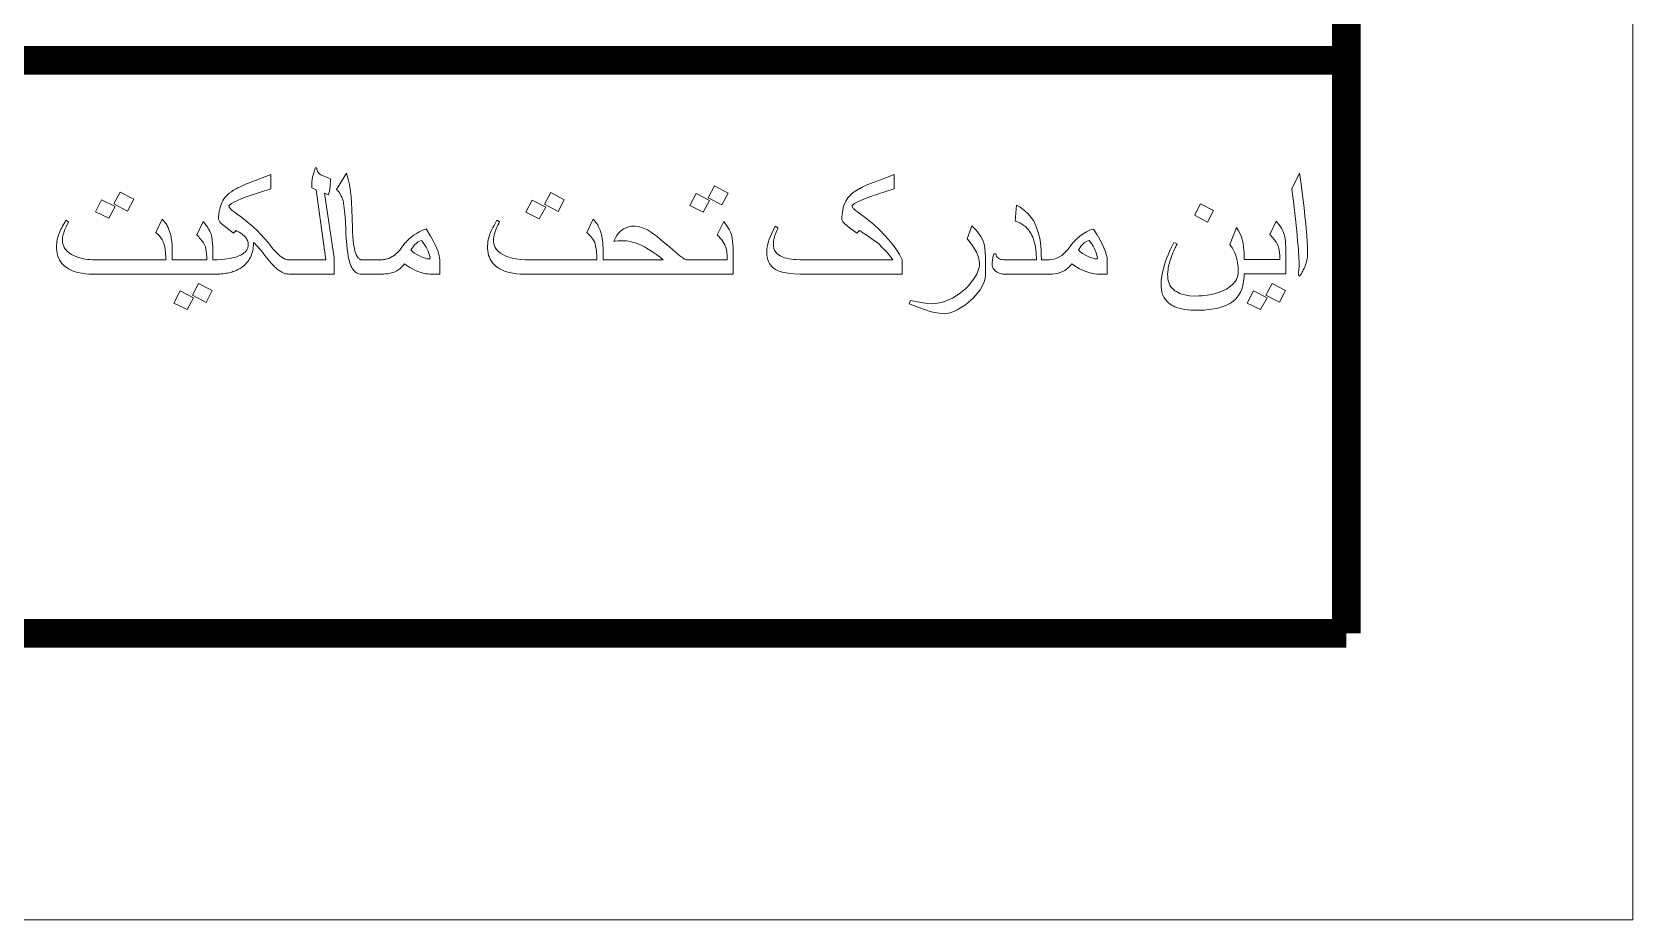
# Model space of a CAD drawing. Header units: inches. Extents: x -350577 to -266477, y -437959 to -377535.
# Drawn here: x -267131.39 to -267103.46, y -437958.8 to -437943.31 of the extents above; entities that cross this region are included whole.
import ezdxf

# ---------------------------------------------------------------- set-up
doc = ezdxf.new("R2010")
doc.units = ezdxf.units.IN
doc.header["$MEASUREMENT"] = 0
for name, color, linetype, lineweight in [('AZ_Title Line', 91, 'Continuous', 9), ('ORGINAL', 7, 'Continuous', 13), ('title', 7, 'Continuous', 15)]:
    doc.layers.add(name, color=color, linetype=linetype, lineweight=lineweight)

# ---------------------------------------------------------------- blocks, each defined once
blk = doc.blocks.new('l')
at = {"layer": 'ORGINAL'}
for points in [[(-18.048, 7.774), (-18.048, 7.827), (-18.043, 7.881), (-18.032, 7.959), (-18.013, 8.035), (-17.979, 8.129), (-17.957, 8.114), (-17.957, 8.098), (-17.952, 8.077), (-17.946, 8.062), (-17.94, 8.048), (-17.928, 8.034), (-17.917, 8.022), (-17.905, 8.013), (-17.887, 8), (-17.865, 7.99), (-17.83, 7.976), (-17.776, 7.953), (-17.718, 7.931), (-17.719, 7.902), (-17.72, 7.867), (-17.723, 7.841), (-17.727, 7.798), (-17.739, 7.718), (-17.748, 7.684), (-17.757, 7.654), (-17.827, 7.678), (-17.655, 6.551), (-17.655, 6.267), (-18.447, 6.268), (-18.471, 6.271), (-18.487, 6.273), (-18.503, 6.276), (-18.521, 6.281), (-18.546, 6.29), (-18.567, 6.301), (-18.586, 6.311), (-18.599, 6.319), (-18.616, 6.33), (-18.635, 6.344), (-18.651, 6.356), (-18.674, 6.376), (-18.691, 6.391), (-18.711, 6.411), (-18.727, 6.428), (-18.755, 6.459), (-18.785, 6.495), (-18.815, 6.531), (-18.837, 6.56), (-18.863, 6.593), (-18.908, 6.65), (-18.93, 6.678), (-18.95, 6.703), (-18.987, 6.745), (-19.01, 6.769), (-19.042, 6.8), (-19.063, 6.821)], [(-19.798, 6.949), (-19.792, 6.911), (-19.784, 6.858), (-19.778, 6.797), (-19.775, 6.758), (-19.774, 6.71), (-19.772, 6.667), (-19.772, 6.651), (-19.772, 6.518), (-19.696, 6.518), (-19.625, 6.521), (-19.561, 6.527), (-19.49, 6.538), (-19.444, 6.546), (-19.4, 6.557), (-19.372, 6.566), (-19.344, 6.574), (-19.307, 6.592), (-19.286, 6.601), (-19.265, 6.612), (-19.247, 6.624), (-19.23, 6.637), (-19.209, 6.654), (-19.194, 6.67), (-19.18, 6.689), (-19.172, 6.704), (-19.162, 6.727), (-19.159, 6.739), (-19.157, 6.749), (-19.156, 6.761), (-19.155, 6.775), (-19.156, 6.789), (-19.158, 6.812), (-19.164, 6.837), (-19.169, 6.854), (-19.178, 6.875), (-19.187, 6.891), (-19.199, 6.908), (-19.213, 6.925), (-19.227, 6.939), (-19.247, 6.956), (-19.262, 6.967), (-19.286, 6.982), (-19.315, 6.999), (-19.353, 7.02), (-19.365, 7.027), (-19.413, 6.983), (-19.577, 7.11), (-19.593, 7.121), (-19.611, 7.137), (-19.637, 7.162), (-19.653, 7.183), (-19.664, 7.202), (-19.67, 7.214), (-19.671, 7.225), (-19.671, 7.262), (-19.667, 7.315), (-19.662, 7.361), (-19.652, 7.41), (-19.64, 7.45), (-19.629, 7.483), (-19.614, 7.517), (-19.596, 7.553), (-19.575, 7.586), (-19.55, 7.618), (-19.524, 7.646), (-19.486, 7.678), (-19.448, 7.706), (-19.413, 7.73), (-19.365, 7.759), (-19.335, 7.774), (-19.298, 7.793), (-19.249, 7.815), (-19.202, 7.835), (-19.151, 7.855), (-19.091, 7.878), (-18.758, 8.008), (-18.758, 7.759), (-19.122, 7.637), (-19.208, 7.608), (-19.28, 7.58), (-19.33, 7.559), (-19.408, 7.523), (-19.444, 7.503), (-19.471, 7.485), (-19.484, 7.472), (-19.489, 7.463), (-19.49, 7.458), (-19.491, 7.453), (-19.489, 7.446), (-19.486, 7.439), (-19.483, 7.433), (-19.476, 7.423), (-19.468, 7.414), (-19.45, 7.396), (-19.434, 7.381), (-19.403, 7.357), (-19.363, 7.328), (-19.271, 7.261), (-19.174, 7.183), (-19.07, 7.093), (-18.993, 7.022), (-18.941, 6.968), (-18.87, 6.891), (-18.807, 6.817), (-18.718, 6.706), (-18.656, 6.639), (-18.602, 6.588), (-18.567, 6.563), (-18.54, 6.544), (-18.509, 6.529), (-18.476, 6.52), (-18.451, 6.518), (-17.803, 6.518), (-17.972, 7.736), (-18.048, 7.774)], [(-16.053, 7.056), (-15.974, 6.928), (-15.928, 6.849), (-15.893, 6.781), (-15.868, 6.726), (-15.844, 6.665), (-15.833, 6.629), (-15.823, 6.589), (-15.817, 6.553), (-15.815, 6.519), (-15.815, 6.267), (-15.985, 6.267), (-16.02, 6.271), (-16.058, 6.276), (-16.106, 6.287), (-16.156, 6.302), (-16.195, 6.316), (-16.237, 6.332), (-16.28, 6.353), (-16.302, 6.364), (-16.334, 6.382), (-16.369, 6.404), (-16.397, 6.424), (-16.429, 6.449), (-16.442, 6.432), (-16.47, 6.403), (-16.494, 6.379), (-16.513, 6.362), (-16.547, 6.337), (-16.563, 6.326), (-16.583, 6.315), (-16.607, 6.304), (-16.635, 6.294), (-16.655, 6.288), (-16.675, 6.284), (-16.692, 6.28), (-16.72, 6.275), (-16.735, 6.273), (-16.758, 6.271), (-16.797, 6.268), (-16.829, 6.268), (-17.182, 6.268), (-17.204, 6.269), (-17.226, 6.275), (-17.243, 6.281), (-17.269, 6.293), (-17.291, 6.309), (-17.306, 6.323), (-17.325, 6.344), (-17.335, 6.358), (-17.35, 6.384), (-17.363, 6.411), (-17.373, 6.435), (-17.382, 6.463), (-17.391, 6.494), (-17.403, 6.544), (-17.411, 6.588), (-17.418, 6.631), (-17.428, 6.7), (-17.436, 6.783), (-17.446, 6.891), (-17.45, 6.963), (-17.454, 7.061), (-17.461, 7.174), (-17.466, 7.262), (-17.474, 7.371), (-17.479, 7.417), (-17.486, 7.467), (-17.493, 7.512), (-17.5, 7.544), (-17.51, 7.581), (-17.52, 7.608), (-17.531, 7.631), (-17.543, 7.654), (-17.557, 7.678), (-17.573, 7.701), (-17.589, 7.72), (-17.603, 7.734), (-17.616, 7.747), (-17.44, 8.027), (-17.422, 7.968), (-17.405, 7.899), (-17.391, 7.831), (-17.385, 7.8), (-17.377, 7.752), (-17.371, 7.707), (-17.364, 7.652), (-17.362, 7.621), (-17.358, 7.583), (-17.355, 7.55), (-17.353, 7.509), (-17.351, 7.472), (-17.349, 7.436), (-17.347, 7.39), (-17.345, 7.333), (-17.344, 7.302), (-17.342, 7.263), (-17.341, 7.209)], [(-9.963, 7.102), (-9.915, 7.074), (-9.925, 7.046), (-9.941, 7.009), (-9.955, 6.969), (-9.973, 6.925), (-9.981, 6.892), (-9.99, 6.841), (-9.993, 6.798), (-9.993, 6.764), (-9.985, 6.715), (-9.972, 6.683), (-9.948, 6.647), (-9.928, 6.624), (-9.899, 6.602), (-9.874, 6.586), (-9.853, 6.575), (-9.822, 6.562), (-9.8, 6.555), (-9.769, 6.547), (-9.721, 6.536), (-9.68, 6.53), (-9.631, 6.525), (-9.601, 6.522), (-9.528, 6.518), (-9.5, 6.518), (-7.911, 6.518), (-7.938, 6.557), (-8.003, 6.642), (-8.088, 6.729), (-8.162, 6.801), (-8.252, 6.868), (-8.321, 6.92), (-8.385, 6.962), (-8.492, 7.027), (-8.54, 6.981), (-8.585, 7.017), (-8.673, 7.084), (-8.713, 7.114), (-8.75, 7.148), (-8.77, 7.17), (-8.788, 7.194), (-8.798, 7.215), (-8.8, 7.259), (-8.791, 7.356), (-8.769, 7.454), (-8.731, 7.542), (-8.697, 7.597), (-8.674, 7.623), (-8.629, 7.668), (-8.586, 7.702), (-8.527, 7.74), (-8.457, 7.779), (-8.373, 7.818), (-8.255, 7.866), (-8.126, 7.916), (-7.886, 8.008), (-7.886, 7.759), (-8.178, 7.662), (-8.344, 7.605), (-8.445, 7.566), (-8.523, 7.53), (-8.58, 7.498), (-8.602, 7.483), (-8.615, 7.467), (-8.619, 7.458), (-8.618, 7.45), (-8.614, 7.439), (-8.607, 7.427), (-8.599, 7.418), (-8.592, 7.41), (-8.58, 7.398), (-8.561, 7.381), (-8.528, 7.354), (-8.472, 7.313), (-8.418, 7.275), (-8.333, 7.208), (-8.238, 7.13), (-8.156, 7.055), (-8.036, 6.931), (-7.955, 6.839), (-7.899, 6.765), (-7.849, 6.694), (-7.797, 6.611), (-7.745, 6.519), (-7.745, 6.267), (-9.527, 6.267), (-9.635, 6.272), (-9.734, 6.283), (-9.839, 6.304), (-9.909, 6.327), (-9.955, 6.35), (-9.991, 6.374), (-10.019, 6.4), (-10.047, 6.431), (-10.064, 6.455), (-10.08, 6.486), (-10.091, 6.518), (-10.102, 6.564), (-10.107, 6.596), (-10.109, 6.626), (-10.109, 6.655), (-10.109, 6.682), (-10.106, 6.716), (-10.098, 6.763), (-10.084, 6.818), (-10.065, 6.877), (-10.041, 6.941), (-10.01, 7.008), (-9.963, 7.102)], [(-0.949, 7.755), (-0.814, 8.03), (-0.788, 7.837), (-0.757, 7.601), (-0.737, 7.422), (-0.722, 7.279), (-0.708, 7.148), (-0.695, 7.006), (-0.683, 6.856), (-0.677, 6.747), (-0.675, 6.665), (-0.675, 6.613), (-0.678, 6.576), (-0.685, 6.528), (-0.692, 6.493), (-0.701, 6.462), (-0.711, 6.433), (-0.718, 6.413), (-0.726, 6.391), (-0.738, 6.369), (-0.751, 6.342), (-0.761, 6.322), (-0.772, 6.301), (-0.783, 6.281), (-0.794, 6.262), (-0.803, 6.247), (-0.81, 6.233), (-0.836, 6.248), (-0.832, 6.293), (-0.828, 6.348), (-0.825, 6.397), (-0.825, 6.441), (-0.825, 6.489), (-0.827, 6.533), (-0.83, 6.585), (-0.833, 6.64), (-0.837, 6.702), (-0.841, 6.752), (-0.85, 6.851), (-0.858, 6.941), (-0.866, 7.027), (-0.875, 7.113), (-0.882, 7.187), (-0.891, 7.267), (-0.899, 7.34), (-0.909, 7.43), (-0.922, 7.54), (-0.937, 7.657), (-0.949, 7.755)], [(-21.821, 7.356), (-21.712, 7.567), (-21.476, 7.445), (-21.588, 7.243), (-21.821, 7.356)], [(-21.497, 7.495), (-21.389, 7.699), (-21.152, 7.574), (-21.26, 7.369), (-21.497, 7.495)], [(-14.312, 7.348), (-14.202, 7.56), (-13.966, 7.437), (-14.078, 7.235), (-14.312, 7.348)], [(-13.987, 7.487), (-13.879, 7.691), (-13.642, 7.566), (-13.751, 7.361), (-13.987, 7.487)], [(-11.454, 7.463), (-11.344, 7.675), (-11.108, 7.553), (-11.22, 7.35), (-11.454, 7.463)], [(-11.129, 7.602), (-11.021, 7.807), (-10.784, 7.681), (-10.892, 7.476), (-11.129, 7.602)], [(-5.775, 7.194), (-5.756, 7.473), (-5.69, 7.435), (-5.612, 7.379), (-5.547, 7.32), (-5.496, 7.254), (-5.458, 7.201), (-5.431, 7.149), (-5.402, 7.084), (-5.379, 7.012), (-5.349, 6.898), (-5.335, 6.816), (-5.323, 6.694), (-5.321, 6.614), (-5.318, 6.518), (-5.178, 6.518), (-5.104, 6.53), (-5.04, 6.552), (-4.963, 6.595), (-4.909, 6.644), (-4.853, 6.706), (-4.778, 6.807), (-4.687, 6.896), (-4.617, 6.956), (-4.531, 7.008), (-4.48, 7.033), (-4.441, 7.048), (-4.41, 7.055), (-4.346, 6.954), (-4.27, 6.82), (-4.223, 6.718), (-4.202, 6.662), (-4.187, 6.611), (-4.174, 6.558), (-4.173, 6.517), (-4.173, 6.268), (-4.353, 6.268), (-4.433, 6.278), (-4.563, 6.317), (-4.653, 6.361), (-4.73, 6.406), (-4.787, 6.447), (-4.816, 6.414), (-4.859, 6.373), (-4.911, 6.331), (-4.946, 6.313), (-4.989, 6.296), (-5.042, 6.281), (-5.086, 6.275), (-5.136, 6.27), (-5.149, 6.269), (-5.183, 6.268), (-5.206, 6.268), (-5.971, 6.268), (-5.994, 6.269), (-6.021, 6.273), (-6.055, 6.285), (-6.09, 6.301), (-6.121, 6.321), (-6.145, 6.346), (-6.161, 6.368), (-6.167, 6.382), (-6.172, 6.396), (-6.176, 6.414), (-6.176, 6.429), (-6.176, 6.452), (-6.175, 6.475), (-6.173, 6.507), (-6.165, 6.561), (-6.156, 6.596), (-6.149, 6.624), (-6.115, 6.624), (-6.109, 6.604), (-6.1, 6.584), (-6.083, 6.559), (-6.067, 6.545), (-6.051, 6.535), (-6.036, 6.529), (-6.025, 6.525), (-6.01, 6.521), (-5.982, 6.518), (-5.967, 6.518), (-5.407, 6.518), (-5.406, 6.562), (-5.409, 6.596), (-5.412, 6.649), (-5.414, 6.678), (-5.424, 6.747), (-5.433, 6.795), (-5.443, 6.834), (-5.455, 6.873), (-5.47, 6.912), (-5.483, 6.941), (-5.502, 6.98), (-5.524, 7.013), (-5.539, 7.033), (-5.557, 7.055), (-5.576, 7.075), (-5.592, 7.091), (-5.608, 7.104), (-5.627, 7.119), (-5.661, 7.142), (-5.697, 7.162), (-5.735, 7.179), (-5.761, 7.188), (-5.775, 7.194)], [(-2.643, 7.3), (-2.543, 7.493), (-2.319, 7.376), (-2.422, 7.177), (-2.647, 7.294)], [(-19.063, 6.821), (-19.064, 6.792), (-19.064, 6.77), (-19.068, 6.742), (-19.07, 6.716), (-19.077, 6.68), (-19.082, 6.658), (-19.095, 6.617), (-19.106, 6.587), (-19.117, 6.559), (-19.13, 6.538), (-19.144, 6.514), (-19.166, 6.483), (-19.187, 6.457), (-19.226, 6.418), (-19.261, 6.39), (-19.294, 6.369), (-19.322, 6.352), (-19.362, 6.333), (-19.395, 6.32), (-19.422, 6.311), (-19.443, 6.304), (-19.469, 6.297), (-19.494, 6.291), (-19.515, 6.287), (-19.537, 6.283), (-19.568, 6.278), (-19.595, 6.274), (-19.629, 6.271), (-19.65, 6.27), (-19.663, 6.269), (-19.69, 6.268), (-19.719, 6.267), (-21.936, 6.267), (-22.001, 6.274), (-22.06, 6.283), (-22.132, 6.298), (-22.207, 6.32), (-22.253, 6.343), (-22.29, 6.362), (-22.33, 6.387), (-22.359, 6.409), (-22.384, 6.433), (-22.41, 6.462), (-22.429, 6.489), (-22.447, 6.517), (-22.463, 6.553), (-22.476, 6.584), (-22.486, 6.625), (-22.495, 6.672), (-22.498, 6.708), (-22.498, 6.733), (-22.498, 6.755), (-22.498, 6.779), (-22.496, 6.803), (-22.493, 6.832), (-22.485, 6.872), (-22.48, 6.895), (-22.472, 6.923), (-22.464, 6.951), (-22.455, 6.977), (-22.442, 7.007), (-22.435, 7.024), (-22.421, 7.053), (-22.409, 7.075), (-22.394, 7.103), (-22.377, 7.134), (-22.366, 7.154), (-22.351, 7.18), (-22.335, 7.207), (-22.292, 7.18), (-22.333, 7.092), (-22.354, 7.048), (-22.36, 7.032), (-22.368, 7.012), (-22.374, 6.991), (-22.383, 6.959), (-22.389, 6.936), (-22.393, 6.908), (-22.395, 6.885), (-22.396, 6.874), (-22.396, 6.854), (-22.395, 6.836), (-22.392, 6.816), (-22.389, 6.8), (-22.384, 6.784), (-22.38, 6.77), (-22.374, 6.755), (-22.363, 6.734), (-22.354, 6.717), (-22.342, 6.7), (-22.333, 6.69), (-22.318, 6.673), (-22.304, 6.659), (-22.287, 6.646), (-22.273, 6.635), (-22.237, 6.612), (-22.204, 6.594), (-22.161, 6.575), (-22.115, 6.559), (-22.069, 6.546), (-22.033, 6.537), (-21.997, 6.531), (-21.95, 6.525), (-21.919, 6.521), (-21.878, 6.519), (-21.834, 6.518), (-20.591, 6.518), (-20.591, 6.518), (-20.597, 6.518), (-20.594, 6.518), (-20.594, 6.548), (-20.595, 6.579), (-20.596, 6.609), (-20.596, 6.628), (-20.598, 6.653), (-20.602, 6.681), (-20.605, 6.71), (-20.61, 6.738), (-20.616, 6.762), (-20.621, 6.784), (-20.628, 6.804), (-20.637, 6.828), (-20.647, 6.851), (-20.658, 6.871), (-20.667, 6.886), (-20.677, 6.902), (-20.686, 6.915), (-20.701, 6.932), (-20.713, 6.945), (-20.72, 6.953), (-20.733, 6.965), (-20.741, 6.972), (-20.749, 6.979), (-20.759, 6.987), (-20.766, 6.993), (-20.655, 7.228), (-20.589, 7.143), (-20.577, 7.126), (-20.568, 7.11), (-20.554, 7.081), (-20.546, 7.064), (-20.54, 7.048), (-20.533, 7.032), (-20.522, 6.996), (-20.513, 6.962), (-20.502, 6.916), (-20.498, 6.89), (-20.49, 6.836), (-20.484, 6.78), (-20.482, 6.73), (-20.48, 6.699), (-20.48, 6.519), (-20.48, 6.517), (-19.877, 6.517), (-19.879, 6.574), (-19.881, 6.617), (-19.887, 6.663), (-19.894, 6.703), (-19.903, 6.742), (-19.913, 6.767), (-19.923, 6.788), (-19.937, 6.813), (-19.949, 6.829), (-19.963, 6.85), (-19.982, 6.873), (-20.003, 6.898), (-20.019, 6.918), (-20.053, 6.955), (-19.939, 7.189), (-19.894, 7.129), (-19.866, 7.089), (-19.84, 7.048), (-19.823, 7.018), (-19.811, 6.992), (-19.798, 6.949)], [(-17.341, 7.209), (-17.34, 7.177), (-17.338, 7.131), (-17.337, 7.092), (-17.336, 7.042), (-17.334, 6.988), (-17.332, 6.928), (-17.332, 6.907), (-17.326, 6.858), (-17.319, 6.796), (-17.313, 6.765), (-17.304, 6.715), (-17.299, 6.691), (-17.291, 6.657), (-17.28, 6.625), (-17.272, 6.604), (-17.263, 6.586), (-17.25, 6.568), (-17.24, 6.555), (-17.228, 6.544), (-17.22, 6.537), (-17.212, 6.53), (-17.198, 6.523), (-17.188, 6.52), (-17.178, 6.518), (-17.17, 6.518), (-16.842, 6.518), (-16.815, 6.52), (-16.797, 6.522), (-16.78, 6.524), (-16.763, 6.527), (-16.746, 6.531), (-16.711, 6.542), (-16.693, 6.548), (-16.676, 6.556), (-16.659, 6.565), (-16.643, 6.573), (-16.626, 6.583), (-16.613, 6.592), (-16.6, 6.601), (-16.583, 6.616), (-16.564, 6.632), (-16.544, 6.652), (-16.53, 6.666), (-16.513, 6.686), (-16.497, 6.706), (-16.476, 6.736), (-16.458, 6.76), (-16.435, 6.79), (-16.421, 6.806), (-16.401, 6.828), (-16.382, 6.849), (-16.37, 6.86), (-16.341, 6.887), (-16.313, 6.912), (-16.282, 6.937), (-16.26, 6.953), (-16.222, 6.979), (-16.193, 6.996), (-16.175, 7.007), (-16.137, 7.026), (-16.115, 7.036), (-16.099, 7.042), (-16.082, 7.048), (-16.061, 7.054), (-16.053, 7.056)], [(-11.915, 6.518), (-12.962, 6.518), (-12.962, 6.603), (-12.961, 6.698), (-12.967, 6.801), (-12.974, 6.856), (-12.986, 6.929), (-12.997, 6.978), (-13.015, 7.033), (-13.042, 7.095), (-13.059, 7.126), (-13.075, 7.151), (-13.095, 7.177), (-13.12, 7.208), (-13.135, 7.227), (-13.246, 6.992), (-13.177, 6.927), (-13.141, 6.876), (-13.111, 6.819), (-13.098, 6.77), (-13.086, 6.709), (-13.08, 6.668), (-13.078, 6.641), (-13.076, 6.599), (-13.075, 6.564), (-13.076, 6.518), (-14.324, 6.518), (-14.399, 6.521), (-14.484, 6.532), (-14.552, 6.547), (-14.628, 6.57), (-14.674, 6.59), (-14.716, 6.611), (-14.752, 6.633), (-14.787, 6.661), (-14.822, 6.699), (-14.846, 6.735), (-14.862, 6.773), (-14.869, 6.799), (-14.877, 6.841), (-14.877, 6.881), (-14.872, 6.92), (-14.866, 6.953), (-14.856, 6.989), (-14.838, 7.039), (-14.823, 7.073), (-14.8, 7.122), (-14.786, 7.151), (-14.773, 7.18), (-14.816, 7.207), (-14.834, 7.177), (-14.849, 7.15), (-14.867, 7.118), (-14.888, 7.079), (-14.911, 7.034), (-14.927, 6.997), (-14.939, 6.969), (-14.948, 6.939), (-14.952, 6.929), (-14.958, 6.907), (-14.963, 6.889), (-14.968, 6.865), (-14.973, 6.837), (-14.978, 6.801), (-14.98, 6.762), (-14.981, 6.737), (-14.979, 6.709), (-14.976, 6.679), (-14.97, 6.636), (-14.961, 6.595), (-14.949, 6.563), (-14.935, 6.53), (-14.917, 6.5), (-14.895, 6.467), (-14.88, 6.45), (-14.866, 6.435), (-14.853, 6.422), (-14.841, 6.412), (-14.828, 6.4), (-14.808, 6.385), (-14.787, 6.371), (-14.765, 6.358), (-14.744, 6.347), (-14.72, 6.336), (-14.683, 6.321), (-14.662, 6.313), (-14.629, 6.303), (-14.603, 6.297), (-14.575, 6.29), (-14.541, 6.283), (-14.468, 6.274), (-14.403, 6.268), (-14.355, 6.267), (-10.696, 6.267), (-10.696, 6.533), (-10.696, 6.65), (-10.696, 6.713), (-10.699, 6.788), (-10.707, 6.845), (-10.713, 6.889), (-10.72, 6.932), (-10.727, 6.96), (-10.736, 6.988), (-10.746, 7.013), (-10.765, 7.047), (-10.775, 7.064), (-10.794, 7.094), (-10.815, 7.126), (-10.835, 7.152), (-10.861, 7.188)], [(-10.861, 7.188), (-10.976, 6.954), (-10.895, 6.865), (-10.842, 6.777), (-10.818, 6.718), (-10.805, 6.659), (-10.801, 6.589), (-10.801, 6.519), (-11.51, 6.519), (-11.543, 6.531), (-11.573, 6.551), (-11.625, 6.586), (-11.708, 6.656), (-11.813, 6.75), (-11.914, 6.833), (-12.02, 6.925), (-12.118, 6.996), (-12.19, 7.039), (-12.276, 7.076), (-12.353, 7.101), (-12.408, 7.106), (-12.469, 7.103), (-12.516, 7.093), (-12.566, 7.078), (-12.609, 7.056), (-12.639, 7.036), (-12.667, 7.012), (-12.7, 6.975), (-12.724, 6.942), (-12.748, 6.902), (-12.765, 6.868), (-12.775, 6.841), (-12.748, 6.844), (-12.704, 6.848), (-12.652, 6.85), (-12.606, 6.85), (-12.554, 6.847), (-12.515, 6.841), (-12.451, 6.828), (-12.402, 6.814), (-12.357, 6.797), (-12.31, 6.777), (-12.245, 6.744), (-12.205, 6.721), (-12.147, 6.686), (-12.084, 6.644), (-12.035, 6.61), (-11.966, 6.557), (-11.915, 6.518)], [(-7.628, 5.752), (-7.603, 5.81), (-7.479, 5.784), (-7.314, 5.756), (-7.229, 5.752), (-7.165, 5.755), (-7.095, 5.766), (-7.061, 5.774), (-6.993, 5.795), (-6.939, 5.817), (-6.872, 5.85), (-6.755, 5.923), (-6.645, 6.012), (-6.585, 6.07), (-6.503, 6.179), (-6.443, 6.27), (-6.408, 6.365), (-6.401, 6.412), (-6.399, 6.454), (-6.403, 6.497), (-6.413, 6.542), (-6.426, 6.591), (-6.453, 6.653), (-6.485, 6.712), (-6.513, 6.757), (-6.54, 6.793), (-6.577, 6.841), (-6.615, 6.886), (-6.534, 7.112), (-6.501, 7.08), (-6.463, 7.04), (-6.435, 7.006), (-6.403, 6.966), (-6.376, 6.924), (-6.354, 6.884), (-6.331, 6.829), (-6.313, 6.765), (-6.304, 6.718), (-6.297, 6.653), (-6.297, 6.62), (-6.296, 6.578), (-6.296, 6.543), (-6.296, 6.484), (-6.296, 6.244), (-6.302, 6.195), (-6.317, 6.136), (-6.357, 6.045), (-6.39, 5.993), (-6.438, 5.932), (-6.512, 5.847), (-6.551, 5.811), (-6.591, 5.777), (-6.645, 5.733), (-6.73, 5.678), (-6.789, 5.645), (-6.848, 5.617), (-6.899, 5.596), (-6.935, 5.585), (-6.976, 5.579), (-7.013, 5.578), (-7.064, 5.581), (-7.102, 5.586), (-7.142, 5.592), (-7.243, 5.613), (-7.391, 5.663), (-7.628, 5.752)], [(-1.332, 6.961), (-1.221, 7.194), (-1.156, 7.105), (-1.126, 7.059), (-1.106, 7.023), (-1.094, 6.995), (-1.082, 6.958), (-1.074, 6.919), (-1.069, 6.886), (-1.063, 6.838), (-1.06, 6.802), (-1.056, 6.743), (-1.053, 6.631), (-1.053, 6.563), (-1.053, 6.529), (-1.053, 6.273), (-1.781, 6.272), (-1.781, 6.258), (-1.783, 6.218), (-1.787, 6.178), (-1.797, 6.102), (-1.81, 6.047), (-1.823, 6.008), (-1.845, 5.956), (-1.861, 5.927), (-1.882, 5.893), (-1.907, 5.861), (-1.93, 5.836), (-1.947, 5.818), (-1.997, 5.779), (-2.033, 5.757), (-2.065, 5.739), (-2.104, 5.722), (-2.154, 5.701), (-2.205, 5.686), (-2.266, 5.67), (-2.351, 5.655), (-2.409, 5.648), (-2.471, 5.642), (-2.527, 5.64), (-2.581, 5.638), (-2.654, 5.638), (-2.711, 5.64), (-2.757, 5.644), (-2.82, 5.652), (-2.867, 5.66), (-2.921, 5.674), (-2.964, 5.688), (-2.993, 5.699), (-3.019, 5.712), (-3.046, 5.727), (-3.071, 5.744), (-3.103, 5.769), (-3.133, 5.796), (-3.155, 5.824), (-3.182, 5.865), (-3.205, 5.915), (-3.217, 5.957), (-3.225, 5.998), (-3.229, 6.042), (-3.23, 6.082), (-3.23, 6.119), (-3.227, 6.167), (-3.22, 6.226), (-3.207, 6.301), (-3.186, 6.385), (-3.164, 6.458), (-3.136, 6.538), (-3.109, 6.606), (-3.073, 6.689), (-3.042, 6.752), (-3.022, 6.794), (-3.01, 6.821), (-2.952, 6.794), (-2.966, 6.765), (-2.976, 6.745), (-2.984, 6.727), (-2.996, 6.701), (-3.007, 6.676), (-3.018, 6.651), (-3.032, 6.62), (-3.049, 6.575), (-3.064, 6.537), (-3.079, 6.488), (-3.091, 6.446), (-3.1, 6.405), (-3.106, 6.377), (-3.11, 6.349), (-3.115, 6.302), (-3.118, 6.265), (-3.116, 6.218), (-3.113, 6.184), (-3.107, 6.158), (-3.102, 6.139), (-3.092, 6.108), (-3.076, 6.074), (-3.059, 6.049), (-3.045, 6.03), (-3.029, 6.012), (-3.009, 5.993), (-2.99, 5.979), (-2.976, 5.969), (-2.965, 5.962), (-2.936, 5.946), (-2.906, 5.932), (-2.872, 5.92), (-2.816, 5.904), (-2.733, 5.891), (-2.644, 5.886), (-2.574, 5.888), (-2.516, 5.89), (-2.426, 5.9), (-2.36, 5.912), (-2.289, 5.93), (-2.229, 5.949), (-2.158, 5.975), (-2.092, 6.007), (-2.025, 6.052), (-1.973, 6.096), (-1.935, 6.145), (-1.918, 6.173), (-1.903, 6.209), (-1.892, 6.245), (-1.886, 6.286), (-1.886, 6.324), (-1.886, 6.362), (-1.888, 6.389), (-1.892, 6.426), (-1.897, 6.466), (-1.905, 6.509), (-1.92, 6.563), (-1.93, 6.596), (-1.947, 6.641), (-1.969, 6.686), (-1.986, 6.719), (-2.003, 6.744), (-2.018, 6.766), (-2.034, 6.784), (-1.915, 7.08), (-1.88, 7.023), (-1.859, 6.981), (-1.835, 6.928), (-1.81, 6.852), (-1.798, 6.795), (-1.791, 6.737), (-1.787, 6.689), (-1.782, 6.631), (-1.781, 6.59), (-1.781, 6.557), (-1.781, 6.521), (-1.157, 6.521), (-1.16, 6.587), (-1.166, 6.652), (-1.177, 6.717), (-1.19, 6.76), (-1.21, 6.803), (-1.223, 6.825), (-1.255, 6.867), (-1.291, 6.911), (-1.332, 6.961)], [(-16.317, 6.69), (-16.28, 6.746), (-16.253, 6.78), (-16.227, 6.805), (-16.201, 6.824), (-16.178, 6.836), (-16.151, 6.847), (-16.128, 6.854), (-16.128, 6.854), (-16.119, 6.844), (-16.084, 6.793), (-16.051, 6.738), (-16.03, 6.694), (-16.018, 6.669), (-16.009, 6.645), (-15.999, 6.616), (-15.987, 6.575), (-15.981, 6.55), (-15.994, 6.532), (-16.029, 6.537), (-16.069, 6.547), (-16.1, 6.558), (-16.139, 6.572), (-16.18, 6.591), (-16.213, 6.608), (-16.255, 6.635), (-16.289, 6.661), (-16.317, 6.69)], [(-4.674, 6.687), (-4.629, 6.756), (-4.575, 6.813), (-4.523, 6.844), (-4.483, 6.856), (-4.445, 6.802), (-4.416, 6.753), (-4.39, 6.707), (-4.363, 6.639), (-4.344, 6.576), (-4.34, 6.551), (-4.351, 6.533), (-4.381, 6.537), (-4.415, 6.545), (-4.461, 6.558), (-4.512, 6.579), (-4.55, 6.597), (-4.6, 6.626), (-4.628, 6.645), (-4.66, 6.672), (-4.674, 6.687)], [(-20.453, 5.762), (-20.343, 5.974), (-20.107, 5.852), (-20.219, 5.649), (-20.453, 5.762)], [(-20.128, 5.901), (-20.02, 6.106), (-19.783, 5.98), (-19.891, 5.775), (-20.128, 5.901)], [(-1.729, 5.763), (-1.619, 5.974), (-1.383, 5.852), (-1.495, 5.649), (-1.729, 5.763)], [(-1.404, 5.901), (-1.296, 6.106), (-1.059, 5.98), (-1.167, 5.776), (-1.404, 5.901)]]:
    blk.add_lwpolyline(points, dxfattribs=at)

msp = doc.modelspace()

# ---------------------------------------------------------------- linework, layer by layer
at = {"layer": 'AZ_Title Line'}
for points in [[(-267103.46, -437661.802), (-267523.46, -437661.802), (-267523.46, -437958.802), (-267103.46, -437958.802)], [(-267108.46, -437666.802), (-267518.46, -437666.802), (-267518.46, -437953.802), (-267108.46, -437953.802)]]:
    msp.add_lwpolyline(points, close=True, dxfattribs=at)
at = {"layer": 'title', "const_width": 0.5}
for points in [[(-267108.46, -437953.802), (-267108.46, -437883.802)], [(-267108.46, -437943.802), (-267287.46, -437943.802)], [(-267108.46, -437953.802), (-267287.46, -437953.802)]]:
    msp.add_lwpolyline(points, dxfattribs=at)

# ---------------------------------------------------------------- block references
at = {"layer": 'title'}
msp.add_blockref('l', (-267108.46, -437953.802), dxfattribs=at)

doc.saveas('drawing.dxf')
